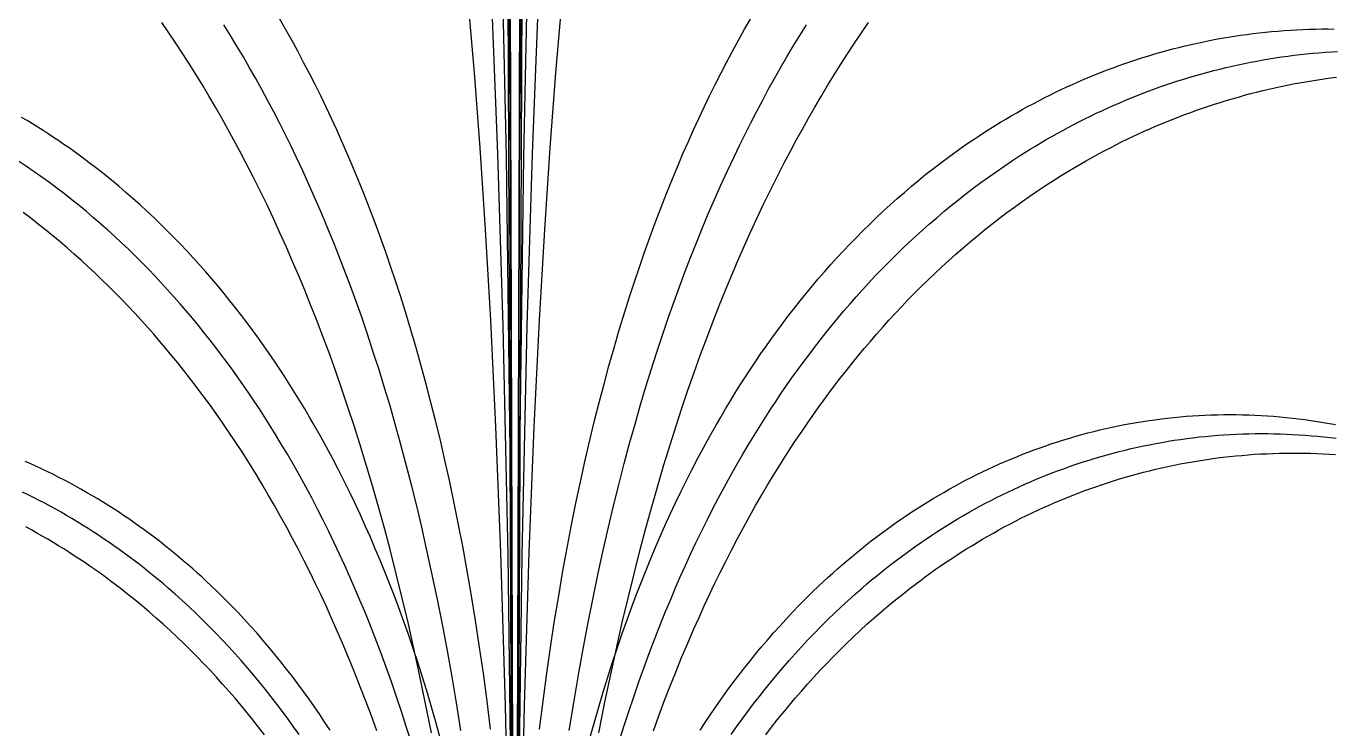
# Model space of a CAD drawing. Header units: millimetres. Extents: x -574 to 574, y 0 to 1996.
# Drawn here: x -52.2 to 87.3, y 91 to 166 of the extents above; entities that cross this region are included whole.
import ezdxf

# ---------------------------------------------------------------- set-up
doc = ezdxf.new("R2010")
doc.units = ezdxf.units.MM

msp = doc.modelspace()

# ---------------------------------------------------------------- linework, layer by layer
for points in [[(0, 0), (0, 0), (-2.24, 682.94), (-4.11, 825.61), (-7.21, 967.59), (-11.59, 1110.88), (-20.98, 1341.46), (-49.79, 1995.64)], [(0, 0), (0, 0), (2.24, 682.94), (4.11, 825.61), (7.21, 967.59), (11.59, 1110.88), (20.98, 1341.46), (49.79, 1995.64)], [(0, 0), (0, 0), (-2.07, 466.23), (-4.49, 683.26), (-6.07, 755.25), (-8.25, 826.56), (-11.07, 898.18), (-14.56, 970.78), (-18.8, 1045.35), (-23.96, 1123.89), (-30.53, 1212.07), (-94.62, 1975.68)], [(0, 0), (0, 0), (2.07, 466.23), (4.49, 683.26), (6.07, 755.25), (8.25, 826.56), (11.07, 898.18), (14.56, 970.78), (18.8, 1045.35), (23.96, 1123.89), (30.53, 1212.07), (94.62, 1975.68)], [(0, 0), (0, 0), (-0.6, 208.33), (-4.15, 466.88), (-7.76, 643.02), (-9.01, 683.86), (-10.46, 720.68), (-12.22, 757.15), (-14.32, 793.93), (-16.76, 831.03), (-19.58, 868.77), (-22.84, 907.82), (-26.66, 949.18), (-31.18, 993.83), (-36.68, 1043.77), (-43.49, 1100.98), (-52.16, 1168.75), (-65.13, 1263.32), (-163.73, 1944.91)], [(0, 0), (0, 0), (0.6, 208.33), (4.15, 466.88), (7.76, 643.02), (9.01, 683.86), (10.46, 720.68), (12.22, 757.15), (14.32, 793.93), (16.76, 831.03), (19.58, 868.77), (22.84, 907.82), (26.66, 949.18), (31.18, 993.83), (36.68, 1043.77), (43.49, 1100.98), (52.16, 1168.75), (65.13, 1263.32), (163.73, 1944.91)], [(0, 0), (0, 0), (-0.46, 152.06), (-1.2, 208.66), (-3.49, 310.12), (-8.34, 467.8), (-13.41, 598.33), (-15.56, 643.83), (-16.84, 666.24), (-18.14, 685.96), (-19.61, 705.66), (-21.25, 725.36), (-23.1, 745.37), (-25.2, 766.03), (-27.54, 787.33), (-30.2, 809.62), (-33.26, 833.54), (-36.76, 859.09), (-40.82, 886.93), (-45.54, 917.38), (-51.12, 951.43), (-57.74, 989.71), (-65.72, 1033.54)], [(0, 0), (0, 0), (0.46, 152.06), (1.2, 208.66), (3.49, 310.12), (8.34, 467.8), (13.41, 598.33), (15.56, 643.83), (16.84, 666.24), (18.14, 685.96), (19.61, 705.66), (21.25, 725.36), (23.1, 745.37), (25.2, 766.03), (27.54, 787.33), (30.2, 809.62), (33.26, 833.54), (36.76, 859.09), (40.82, 886.93), (45.54, 917.38), (51.12, 951.43), (57.74, 989.71), (65.72, 1033.54)], [(0, 0), (0, 0), (-0.37, 109.19), (-0.92, 152.06), (-1.55, 180.86), (-2.4, 208.64), (-3.96, 247.8), (-7, 310.36), (-11.39, 387.27), (-16.73, 468.48), (-22.53, 546.31)], [(0, 0), (0, 0), (0.37, 109.19), (0.92, 152.06), (1.55, 180.86), (2.4, 208.64), (3.96, 247.8), (7, 310.36), (11.39, 387.27), (16.73, 468.48), (22.53, 546.31)], [(0, 0), (0, 0), (-0.27, 72.35), (-0.75, 109.52), (-1.29, 133.97), (-1.85, 152.38), (-2.46, 167.77), (-3.13, 181.49), (-3.9, 194.87), (-4.85, 209.24), (-6.13, 226.27), (-7.99, 248.3), (-10.62, 276.65), (-14.12, 310.97), (-18.32, 348.92), (-23.05, 388.49), (-28.25, 429.02), (-33.89, 470.17), (-39.85, 510.94)], [(0, 0), (0, 0), (0.27, 72.35), (0.75, 109.52), (1.29, 133.97), (1.85, 152.38), (2.46, 167.77), (3.13, 181.49), (3.9, 194.87), (4.85, 209.24), (6.13, 226.27), (7.99, 248.3), (10.62, 276.65), (14.12, 310.97), (18.32, 348.92), (23.05, 388.49), (28.25, 429.02), (33.89, 470.17), (39.85, 510.94)], [(0, 0), (0, 0), (-0.18, 43.54), (-0.55, 72.34), (-1.01, 93.44), (-1.51, 109.84), (-2.05, 123.23), (-2.6, 134.6), (-3.16, 144.3), (-3.74, 152.99), (-4.35, 161.01), (-4.97, 168.35), (-5.62, 175.35), (-6.31, 182.02), (-7.05, 188.67), (-7.86, 195.32), (-8.76, 202.3), (-9.78, 209.6), (-10.91, 217.22), (-12.27, 225.82), (-13.86, 235.4), (-15.77, 246.29), (-18.08, 258.8)], [(0, 0), (0, 0), (0.18, 43.54), (0.55, 72.34), (1.01, 93.44), (1.51, 109.84), (2.05, 123.23), (2.6, 134.6), (3.16, 144.3), (3.74, 152.99), (4.35, 161.01), (4.97, 168.35), (5.62, 175.35), (6.31, 182.02), (7.05, 188.67), (7.86, 195.32), (8.76, 202.3), (9.78, 209.6), (10.91, 217.22), (12.27, 225.82), (13.86, 235.4), (15.77, 246.29), (18.08, 258.8)], [(-8.94, 90.55), (-9.59, 93.83), (-10.2, 96.78), (-10.84, 99.73), (-11.43, 102.34), (-12.05, 104.95), (-12.69, 107.55), (-13.35, 110.14), (-13.95, 112.41), (-14.58, 114.67), (-15.22, 116.92), (-15.88, 119.17), (-16.57, 121.41), (-17.18, 123.33), (-17.81, 125.23), (-18.45, 127.14), (-19.11, 129.03), (-19.79, 130.93), (-20.49, 132.81), (-21.2, 134.69), (-21.82, 136.24), (-22.44, 137.8), (-23.09, 139.34), (-23.74, 140.88), (-24.41, 142.42), (-25.1, 143.94), (-25.8, 145.47), (-26.51, 146.98), (-27.25, 148.48), (-27.99, 149.98), (-28.76, 151.47), (-29.38, 152.66), (-30.01, 153.84), (-30.66, 155.01), (-31.31, 156.18), (-31.98, 157.34), (-32.65, 158.5), (-33.34, 159.65), (-34.04, 160.79), (-34.75, 161.93), (-35.47, 163.05), (-36.21, 164.17), (-36.95, 165.29), (-37.71, 166.39)], [(-5.78, 90.8), (-6.26, 93.78), (-6.77, 96.75), (-7.3, 99.72), (-7.8, 102.35), (-8.32, 104.97), (-8.87, 107.6), (-9.44, 110.21), (-9.96, 112.5), (-10.5, 114.78), (-11.06, 117.05), (-11.65, 119.32), (-12.26, 121.59), (-12.8, 123.52), (-13.35, 125.45), (-13.93, 127.38), (-14.52, 129.3), (-15.13, 131.21), (-15.76, 133.12), (-16.41, 135.02), (-16.97, 136.6), (-17.54, 138.17), (-18.13, 139.74), (-18.73, 141.3), (-19.35, 142.86), (-19.98, 144.41), (-20.62, 145.95), (-21.29, 147.49), (-21.97, 149.02), (-22.66, 150.55), (-23.37, 152.06), (-23.95, 153.27), (-24.54, 154.47), (-25.15, 155.67), (-25.76, 156.86), (-26.39, 158.04), (-27.02, 159.22), (-27.67, 160.39), (-28.33, 161.56), (-29, 162.72), (-29.68, 163.87), (-30.38, 165.01), (-31.08, 166.15)], [(-2.61, 90.95), (-2.99, 93.94), (-3.39, 96.93), (-3.82, 99.91), (-4.22, 102.56), (-4.65, 105.2), (-5.11, 107.84), (-5.59, 110.48), (-6.03, 112.78), (-6.49, 115.07), (-6.98, 117.37), (-7.49, 119.66), (-8.01, 121.94), (-8.49, 123.89), (-8.98, 125.84), (-9.49, 127.78), (-10.01, 129.72), (-10.56, 131.66), (-11.12, 133.58), (-11.71, 135.51), (-12.21, 137.1), (-12.73, 138.69), (-13.26, 140.28), (-13.81, 141.86), (-14.37, 143.44), (-14.95, 145.01), (-15.55, 146.58), (-16.16, 148.14), (-16.78, 149.69), (-17.43, 151.23), (-17.95, 152.47), (-18.49, 153.69), (-19.04, 154.91), (-19.6, 156.13), (-20.17, 157.34), (-20.75, 158.55), (-21.34, 159.75), (-21.95, 160.95), (-22.57, 162.13), (-23.2, 163.32), (-23.84, 164.49), (-24.49, 165.66), (-25.15, 166.82)], [(2.61, 90.95), (2.99, 93.94), (3.39, 96.93), (3.82, 99.91), (4.22, 102.56), (4.65, 105.2), (5.11, 107.84), (5.59, 110.48), (6.03, 112.78), (6.49, 115.07), (6.98, 117.37), (7.49, 119.66), (8.01, 121.94), (8.49, 123.89), (8.98, 125.84), (9.49, 127.78), (10.01, 129.72), (10.56, 131.66), (11.12, 133.58), (11.71, 135.51), (12.21, 137.1), (12.73, 138.69), (13.26, 140.28), (13.81, 141.86), (14.37, 143.44), (14.95, 145.01), (15.55, 146.58), (16.16, 148.14), (16.78, 149.69), (17.43, 151.23), (17.95, 152.47), (18.49, 153.69), (19.04, 154.91), (19.6, 156.13), (20.17, 157.34), (20.75, 158.55), (21.34, 159.75), (21.95, 160.95), (22.57, 162.13), (23.2, 163.32), (23.84, 164.49), (24.49, 165.66), (25.15, 166.82)], [(5.78, 90.8), (6.26, 93.78), (6.77, 96.75), (7.3, 99.72), (7.8, 102.35), (8.32, 104.97), (8.87, 107.6), (9.44, 110.21), (9.96, 112.5), (10.5, 114.78), (11.06, 117.05), (11.65, 119.32), (12.26, 121.59), (12.8, 123.52), (13.35, 125.45), (13.93, 127.38), (14.52, 129.3), (15.13, 131.21), (15.76, 133.12), (16.41, 135.02), (16.97, 136.6), (17.54, 138.17), (18.13, 139.74), (18.73, 141.3), (19.35, 142.86), (19.98, 144.41), (20.62, 145.95), (21.29, 147.49), (21.97, 149.02), (22.66, 150.55), (23.37, 152.06), (23.95, 153.27), (24.54, 154.47), (25.15, 155.67), (25.76, 156.86), (26.39, 158.04), (27.02, 159.22), (27.67, 160.39), (28.33, 161.56), (29, 162.72), (29.68, 163.87), (30.38, 165.01), (31.08, 166.15)], [(8.94, 90.55), (9.59, 93.83), (10.2, 96.78), (10.84, 99.73), (11.43, 102.34), (12.05, 104.95), (12.69, 107.55), (13.35, 110.14), (13.95, 112.41), (14.58, 114.67), (15.22, 116.92), (15.88, 119.17), (16.57, 121.41), (17.18, 123.33), (17.81, 125.23), (18.45, 127.14), (19.11, 129.03), (19.79, 130.93), (20.49, 132.81), (21.2, 134.69), (21.82, 136.24), (22.44, 137.8), (23.09, 139.34), (23.74, 140.88), (24.41, 142.42), (25.1, 143.94), (25.8, 145.47), (26.51, 146.98), (27.25, 148.48), (27.99, 149.98), (28.76, 151.47), (29.38, 152.66), (30.01, 153.84), (30.66, 155.01), (31.31, 156.18), (31.98, 157.34), (32.65, 158.5), (33.34, 159.65), (34.04, 160.79), (34.75, 161.93), (35.47, 163.05), (36.21, 164.17), (36.95, 165.29), (37.71, 166.39)], [(7.98, 89.98), (8.42, 91.59), (8.89, 93.2), (9.36, 94.8), (9.86, 96.4), (10.36, 97.99), (10.89, 99.58), (11.43, 101.16), (11.99, 102.74), (12.45, 104), (12.92, 105.25), (13.4, 106.5), (13.9, 107.74), (14.4, 108.98), (14.92, 110.22), (15.45, 111.44), (15.99, 112.67), (16.54, 113.89), (17.11, 115.1), (17.69, 116.3), (18.28, 117.5), (18.89, 118.7), (19.5, 119.89), (20.13, 121.07), (20.78, 122.24), (21.44, 123.4), (21.94, 124.27), (22.45, 125.14), (22.97, 126), (23.49, 126.85), (24.03, 127.7), (24.57, 128.55), (25.12, 129.38), (25.68, 130.22), (26.24, 131.05), (26.82, 131.87), (27.4, 132.69), (27.99, 133.5), (28.59, 134.31), (29.19, 135.11), (29.81, 135.9), (30.43, 136.69), (31.06, 137.47), (31.7, 138.24), (32.35, 139.01), (33.01, 139.77), (33.67, 140.52), (34.35, 141.26), (35.03, 142), (35.72, 142.73), (36.42, 143.45), (37.12, 144.16), (37.84, 144.86), (38.56, 145.56), (39.29, 146.25), (40.03, 146.93), (40.78, 147.6), (41.54, 148.25), (42.3, 148.91), (43.07, 149.55), (43.85, 150.18), (44.64, 150.8), (45.44, 151.41), (46.24, 152.01), (46.78, 152.4), (47.33, 152.79), (47.87, 153.18), (48.43, 153.56), (48.98, 153.93), (49.54, 154.3), (50.1, 154.67), (50.66, 155.03), (51.23, 155.38), (51.8, 155.73), (52.37, 156.08), (52.95, 156.42), (53.53, 156.75), (54.11, 157.08), (54.7, 157.4), (55.29, 157.72), (55.88, 158.03), (56.47, 158.34), (57.07, 158.64), (57.67, 158.93), (58.28, 159.22), (58.88, 159.51), (59.49, 159.78), (60.1, 160.05), (60.72, 160.32), (61.33, 160.58), (61.95, 160.83), (62.57, 161.08), (63.2, 161.32), (63.82, 161.56), (64.45, 161.79), (65.08, 162.01), (65.72, 162.23), (66.35, 162.44), (66.99, 162.64), (67.63, 162.84), (68.27, 163.03), (68.91, 163.22), (69.56, 163.4), (70.2, 163.57), (70.85, 163.73), (71.5, 163.89), (72.15, 164.05), (72.81, 164.19), (73.46, 164.33), (74.12, 164.46), (74.77, 164.59), (75.43, 164.71), (76.09, 164.82), (76.75, 164.93), (77.41, 165.02), (78.08, 165.12), (78.74, 165.2), (79.4, 165.28), (80.07, 165.35), (80.73, 165.42), (81.4, 165.47), (82.07, 165.53), (82.74, 165.57), (83.4, 165.61), (84.07, 165.64), (84.74, 165.66), (85.41, 165.68), (86.08, 165.69), (86.75, 165.69), (87.42, 165.68)], [(11.11, 89.65), (11.61, 91.24), (12.12, 92.83), (12.66, 94.42), (13.2, 96), (13.76, 97.58), (14.34, 99.14), (14.94, 100.71), (15.55, 102.26), (16.05, 103.5), (16.57, 104.74), (17.09, 105.97), (17.63, 107.2), (18.17, 108.42), (18.73, 109.64), (19.3, 110.85), (19.88, 112.05), (20.48, 113.25), (21.08, 114.44), (21.7, 115.63), (22.33, 116.81), (22.98, 117.98), (23.63, 119.15), (24.3, 120.31), (24.99, 121.46), (25.68, 122.6), (26.21, 123.45), (26.75, 124.3), (27.29, 125.14), (27.85, 125.98), (28.41, 126.81), (28.98, 127.64), (29.55, 128.46), (30.14, 129.28), (30.73, 130.09), (31.33, 130.89), (31.94, 131.69), (32.55, 132.49), (33.17, 133.27), (33.8, 134.05), (34.44, 134.83), (35.09, 135.6), (35.74, 136.36), (36.41, 137.11), (37.08, 137.86), (37.76, 138.6), (38.44, 139.33), (39.14, 140.05), (39.84, 140.77), (40.55, 141.48), (41.27, 142.18), (42, 142.87), (42.73, 143.55), (43.48, 144.23), (44.23, 144.89), (44.99, 145.55), (45.75, 146.2), (46.53, 146.84), (47.31, 147.47), (48.1, 148.09), (48.89, 148.7), (49.7, 149.3), (50.51, 149.88), (51.33, 150.46), (52.16, 151.03), (52.99, 151.59), (53.83, 152.14), (54.4, 152.5), (54.97, 152.85), (55.54, 153.2), (56.11, 153.54), (56.69, 153.88), (57.27, 154.21), (57.85, 154.54), (58.44, 154.86), (59.03, 155.18), (59.62, 155.49), (60.22, 155.8), (60.81, 156.1), (61.41, 156.4), (62.02, 156.69), (62.62, 156.97), (63.23, 157.25), (63.84, 157.52), (64.45, 157.79), (65.07, 158.05), (65.69, 158.31), (66.31, 158.56), (66.93, 158.8), (67.56, 159.04), (68.18, 159.27), (68.81, 159.5), (69.45, 159.72), (70.08, 159.93), (70.72, 160.14), (71.35, 160.34), (71.99, 160.54), (72.64, 160.73), (73.28, 160.91), (73.92, 161.09), (74.57, 161.26), (75.22, 161.42), (75.87, 161.58), (76.52, 161.73), (77.18, 161.87), (77.83, 162.01), (78.49, 162.14), (79.14, 162.27), (79.8, 162.39), (80.46, 162.5), (81.12, 162.61), (81.78, 162.71), (82.45, 162.8), (83.11, 162.88), (83.77, 162.96), (84.44, 163.04), (85.1, 163.1), (85.77, 163.16), (86.44, 163.22), (87.11, 163.26), (87.77, 163.3)], [(14.77, 90.79), (15.34, 92.36), (15.92, 93.93), (16.53, 95.49), (17.14, 97.04), (17.77, 98.59), (18.42, 100.13), (19.08, 101.67), (19.63, 102.89), (20.18, 104.11), (20.75, 105.32), (21.32, 106.53), (21.91, 107.73), (22.51, 108.93), (23.12, 110.12), (23.74, 111.31), (24.37, 112.49), (25.02, 113.66), (25.67, 114.82), (26.34, 115.98), (27.02, 117.13), (27.72, 118.28), (28.42, 119.41), (29.14, 120.54), (29.87, 121.66), (30.62, 122.78), (31.19, 123.6), (31.76, 124.43), (32.34, 125.25), (32.93, 126.06), (33.53, 126.87), (34.13, 127.67), (34.74, 128.46), (35.36, 129.25), (35.99, 130.04), (36.62, 130.82), (37.26, 131.59), (37.91, 132.35), (38.57, 133.11), (39.23, 133.87), (39.9, 134.61), (40.58, 135.35), (41.27, 136.08), (41.96, 136.81), (42.67, 137.52), (43.38, 138.23), (44.09, 138.93), (44.82, 139.63), (45.55, 140.31), (46.29, 140.99), (47.04, 141.66), (47.8, 142.32), (48.56, 142.97), (49.33, 143.61), (50.11, 144.25), (50.89, 144.87), (51.69, 145.49), (52.49, 146.09), (53.3, 146.69), (54.11, 147.27), (54.93, 147.85), (55.76, 148.42), (56.6, 148.97), (57.44, 149.52), (58.29, 150.05), (59.15, 150.57), (60.01, 151.09), (60.88, 151.59), (61.75, 152.08), (62.34, 152.4), (62.93, 152.71), (63.53, 153.02), (64.12, 153.33), (64.72, 153.63), (65.32, 153.92), (65.92, 154.21), (66.53, 154.49), (67.14, 154.77), (67.75, 155.04), (68.36, 155.31), (68.98, 155.57), (69.6, 155.82), (70.22, 156.07), (70.84, 156.32), (71.47, 156.56), (72.1, 156.79), (72.72, 157.01), (73.36, 157.24), (73.99, 157.45), (74.63, 157.66), (75.26, 157.86), (75.9, 158.06), (76.54, 158.25), (77.19, 158.43), (77.83, 158.61), (78.48, 158.79), (79.13, 158.95), (79.78, 159.11), (80.43, 159.27), (81.08, 159.42), (81.73, 159.56), (82.39, 159.69), (83.05, 159.82), (83.7, 159.94), (84.36, 160.06), (85.02, 160.17), (85.68, 160.27), (86.34, 160.37), (87.01, 160.46), (87.67, 160.55)], [(-7.98, 89.98), (-8.42, 91.59), (-8.89, 93.2), (-9.36, 94.8), (-9.86, 96.4), (-10.36, 97.99), (-10.89, 99.58), (-11.43, 101.16), (-11.99, 102.74), (-12.45, 104), (-12.92, 105.25), (-13.4, 106.5), (-13.9, 107.74), (-14.4, 108.98), (-14.92, 110.22), (-15.45, 111.44), (-15.99, 112.67), (-16.54, 113.89), (-17.11, 115.1), (-17.69, 116.3), (-18.28, 117.5), (-18.89, 118.7), (-19.5, 119.89), (-20.13, 121.07), (-20.78, 122.24), (-21.44, 123.4), (-21.94, 124.27), (-22.45, 125.14), (-22.97, 126), (-23.49, 126.85), (-24.03, 127.7), (-24.57, 128.55), (-25.12, 129.38), (-25.68, 130.22), (-26.24, 131.05), (-26.82, 131.87), (-27.4, 132.69), (-27.99, 133.5), (-28.59, 134.31), (-29.19, 135.11), (-29.81, 135.9), (-30.43, 136.69), (-31.06, 137.47), (-31.7, 138.24), (-32.35, 139.01), (-33.01, 139.77), (-33.67, 140.52), (-34.35, 141.26), (-35.03, 142), (-35.72, 142.73), (-36.42, 143.45), (-37.12, 144.16), (-37.84, 144.86), (-38.56, 145.56), (-39.29, 146.25), (-40.03, 146.93), (-40.78, 147.6), (-41.54, 148.25), (-42.3, 148.91), (-43.07, 149.55), (-43.85, 150.18), (-44.64, 150.8), (-45.44, 151.41), (-46.24, 152.01), (-47.05, 152.6), (-47.6, 152.99), (-48.15, 153.37), (-48.7, 153.75), (-49.26, 154.12), (-49.82, 154.49), (-50.38, 154.85), (-50.94, 155.21), (-51.51, 155.56), (-52.09, 155.91), (-52.66, 156.25)], [(-11.11, 89.65), (-11.61, 91.24), (-12.12, 92.83), (-12.66, 94.42), (-13.2, 96), (-13.76, 97.58), (-14.34, 99.14), (-14.94, 100.71), (-15.55, 102.26), (-16.05, 103.5), (-16.57, 104.74), (-17.09, 105.97), (-17.63, 107.2), (-18.17, 108.42), (-18.73, 109.64), (-19.3, 110.85), (-19.88, 112.05), (-20.48, 113.25), (-21.08, 114.44), (-21.7, 115.63), (-22.33, 116.81), (-22.98, 117.98), (-23.63, 119.15), (-24.3, 120.31), (-24.99, 121.46), (-25.68, 122.6), (-26.21, 123.45), (-26.75, 124.3), (-27.29, 125.14), (-27.85, 125.98), (-28.41, 126.81), (-28.98, 127.64), (-29.55, 128.46), (-30.14, 129.28), (-30.73, 130.09), (-31.33, 130.89), (-31.94, 131.69), (-32.55, 132.49), (-33.17, 133.27), (-33.8, 134.05), (-34.44, 134.83), (-35.09, 135.6), (-35.74, 136.36), (-36.41, 137.11), (-37.08, 137.86), (-37.76, 138.6), (-38.44, 139.33), (-39.14, 140.05), (-39.84, 140.77), (-40.55, 141.48), (-41.27, 142.18), (-42, 142.87), (-42.73, 143.55), (-43.48, 144.23), (-44.23, 144.89), (-44.99, 145.55), (-45.75, 146.2), (-46.53, 146.84), (-47.31, 147.47), (-48.1, 148.09), (-48.89, 148.7), (-49.7, 149.3), (-50.51, 149.88), (-51.33, 150.46), (-52.16, 151.03), (-52.99, 151.59)], [(-14.77, 90.79), (-15.34, 92.36), (-15.92, 93.93), (-16.53, 95.49), (-17.14, 97.04), (-17.77, 98.59), (-18.42, 100.13), (-19.08, 101.67), (-19.63, 102.89), (-20.18, 104.11), (-20.75, 105.32), (-21.32, 106.53), (-21.91, 107.73), (-22.51, 108.93), (-23.12, 110.12), (-23.74, 111.31), (-24.37, 112.49), (-25.02, 113.66), (-25.67, 114.82), (-26.34, 115.98), (-27.02, 117.13), (-27.72, 118.28), (-28.42, 119.41), (-29.14, 120.54), (-29.87, 121.66), (-30.62, 122.78), (-31.19, 123.6), (-31.76, 124.43), (-32.34, 125.25), (-32.93, 126.06), (-33.53, 126.87), (-34.13, 127.67), (-34.74, 128.46), (-35.36, 129.25), (-35.99, 130.04), (-36.62, 130.82), (-37.26, 131.59), (-37.91, 132.35), (-38.57, 133.11), (-39.23, 133.87), (-39.9, 134.61), (-40.58, 135.35), (-41.27, 136.08), (-41.96, 136.81), (-42.67, 137.52), (-43.38, 138.23), (-44.09, 138.93), (-44.82, 139.63), (-45.55, 140.31), (-46.29, 140.99), (-47.04, 141.66), (-47.8, 142.32), (-48.56, 142.97), (-49.33, 143.61), (-50.11, 144.25), (-50.89, 144.87), (-51.69, 145.49), (-52.49, 146.09)], [(19.75, 90.84), (20.3, 91.68), (20.85, 92.51), (21.42, 93.34), (21.99, 94.16), (22.57, 94.97), (23.17, 95.78), (23.77, 96.58), (24.38, 97.37), (25, 98.15), (25.63, 98.93), (26.27, 99.7), (26.92, 100.46), (27.57, 101.22), (28.24, 101.96), (28.92, 102.7), (29.6, 103.43), (30.29, 104.15), (31, 104.86), (31.71, 105.57), (32.43, 106.26), (32.92, 106.72), (33.41, 107.17), (33.9, 107.62), (34.4, 108.06), (34.9, 108.5), (35.41, 108.93), (35.92, 109.36), (36.43, 109.79), (36.95, 110.21), (37.47, 110.62), (38, 111.04), (38.53, 111.44), (39.06, 111.84), (39.6, 112.24), (40.14, 112.63), (40.68, 113.01), (41.23, 113.39), (41.78, 113.77), (42.34, 114.14), (42.9, 114.5), (43.46, 114.86), (44.03, 115.21), (44.6, 115.56), (45.17, 115.9), (45.75, 116.23), (46.33, 116.56), (46.91, 116.89), (47.5, 117.2), (48.08, 117.52), (48.68, 117.82), (49.27, 118.12), (49.87, 118.41), (50.48, 118.7), (51.08, 118.98), (51.69, 119.26), (52.3, 119.52), (52.91, 119.78), (53.53, 120.04), (54.15, 120.29), (54.77, 120.53), (55.39, 120.76), (56.02, 120.99), (56.65, 121.21), (57.28, 121.43), (57.92, 121.64), (58.55, 121.84), (59.19, 122.03), (59.83, 122.22), (60.47, 122.4), (61.12, 122.57), (61.76, 122.73), (62.41, 122.89), (63.06, 123.04), (63.71, 123.19), (64.36, 123.33), (65.02, 123.46), (65.67, 123.58), (66.33, 123.69), (66.99, 123.8), (67.65, 123.9), (68.31, 123.99), (68.97, 124.08), (69.63, 124.16), (70.3, 124.23), (70.96, 124.29), (71.63, 124.35), (72.29, 124.4), (72.96, 124.44), (73.62, 124.47), (74.29, 124.5), (74.96, 124.52), (75.62, 124.53), (76.29, 124.53), (76.96, 124.53), (77.62, 124.52), (78.29, 124.5), (78.96, 124.47), (79.62, 124.44), (80.29, 124.4), (80.95, 124.35), (81.62, 124.29), (82.28, 124.23), (82.95, 124.16), (83.61, 124.08), (84.27, 124), (84.93, 123.91), (85.59, 123.81), (86.25, 123.7), (86.91, 123.59), (87.56, 123.47)], [(23.06, 90.39), (23.64, 91.21), (24.22, 92.02), (24.82, 92.83), (25.42, 93.62), (26.03, 94.42), (26.65, 95.2), (27.28, 95.98), (27.92, 96.75), (28.57, 97.51), (29.23, 98.27), (29.89, 99.01), (30.56, 99.75), (31.25, 100.48), (31.94, 101.21), (32.64, 101.92), (33.35, 102.63), (34.07, 103.32), (34.79, 104.01), (35.53, 104.69), (36.28, 105.36), (37.03, 106.01), (37.53, 106.45), (38.05, 106.88), (38.56, 107.3), (39.08, 107.72), (39.6, 108.14), (40.13, 108.55), (40.66, 108.95), (41.19, 109.35), (41.72, 109.75), (42.27, 110.14), (42.81, 110.53), (43.36, 110.91), (43.91, 111.28), (44.46, 111.65), (45.02, 112.02), (45.58, 112.38), (46.15, 112.73), (46.72, 113.08), (47.29, 113.43), (47.86, 113.76), (48.44, 114.1), (49.02, 114.42), (49.61, 114.74), (50.19, 115.06), (50.79, 115.37), (51.38, 115.67), (51.98, 115.97), (52.58, 116.26), (53.18, 116.55), (53.79, 116.83), (54.39, 117.1), (55.01, 117.36), (55.62, 117.63), (56.24, 117.88), (56.85, 118.13), (57.48, 118.37), (58.1, 118.6), (58.73, 118.83), (59.36, 119.05), (59.99, 119.27), (60.62, 119.48), (61.26, 119.68), (61.89, 119.88), (62.53, 120.06), (63.18, 120.25), (63.82, 120.42), (64.47, 120.59), (65.11, 120.75), (65.76, 120.9), (66.41, 121.05), (67.06, 121.19), (67.72, 121.32), (68.37, 121.45), (69.03, 121.57), (69.69, 121.68), (70.35, 121.79), (71.01, 121.88), (71.67, 121.98), (72.33, 122.06), (72.99, 122.14), (73.65, 122.2), (74.32, 122.27), (74.98, 122.32), (75.65, 122.37), (76.31, 122.41), (76.98, 122.44), (77.65, 122.47), (78.31, 122.49), (78.98, 122.5), (79.65, 122.5), (80.31, 122.5), (80.98, 122.49), (81.65, 122.47), (82.31, 122.45), (82.98, 122.42), (83.65, 122.38), (84.31, 122.33), (84.98, 122.28), (85.64, 122.22), (86.3, 122.15), (86.97, 122.08), (87.63, 122)], [(26.75, 90.36), (27.37, 91.15), (27.98, 91.94), (28.61, 92.71), (29.25, 93.49), (29.89, 94.25), (30.55, 95.01), (31.21, 95.76), (31.88, 96.5), (32.56, 97.24), (33.25, 97.96), (33.94, 98.68), (34.65, 99.39), (35.36, 100.09), (36.08, 100.79), (36.81, 101.47), (37.55, 102.15), (38.3, 102.81), (39.05, 103.47), (39.81, 104.12), (40.59, 104.75), (41.37, 105.38), (42.15, 106), (42.68, 106.4), (43.22, 106.8), (43.75, 107.2), (44.29, 107.59), (44.84, 107.98), (45.38, 108.36), (45.93, 108.74), (46.49, 109.11), (47.04, 109.47), (47.61, 109.84), (48.17, 110.19), (48.74, 110.54), (49.31, 110.89), (49.88, 111.23), (50.46, 111.56), (51.04, 111.89), (51.62, 112.22), (52.21, 112.54), (52.8, 112.85), (53.39, 113.16), (53.98, 113.46), (54.58, 113.75), (55.18, 114.04), (55.78, 114.33), (56.39, 114.6), (57, 114.88), (57.61, 115.14), (58.23, 115.4), (58.84, 115.66), (59.46, 115.9), (60.08, 116.14), (60.71, 116.38), (61.33, 116.61), (61.96, 116.83), (62.59, 117.05), (63.23, 117.26), (63.86, 117.46), (64.5, 117.66), (65.14, 117.85), (65.78, 118.03), (66.42, 118.21), (67.07, 118.38), (67.72, 118.54), (68.36, 118.7), (69.01, 118.85), (69.66, 118.99), (70.32, 119.13), (70.97, 119.26), (71.63, 119.38), (72.28, 119.5), (72.94, 119.61), (73.6, 119.71), (74.26, 119.81), (74.92, 119.9), (75.58, 119.98), (76.25, 120.06), (76.91, 120.12), (77.57, 120.18), (78.24, 120.24), (78.9, 120.29), (79.57, 120.33), (80.24, 120.36), (80.9, 120.39), (81.57, 120.41), (82.24, 120.42), (82.9, 120.43), (83.57, 120.42), (84.24, 120.42), (84.9, 120.4), (85.57, 120.38), (86.24, 120.35), (86.9, 120.31), (87.57, 120.27)], [(-19.75, 90.84), (-20.3, 91.68), (-20.85, 92.51), (-21.42, 93.34), (-21.99, 94.16), (-22.57, 94.97), (-23.17, 95.78), (-23.77, 96.58), (-24.38, 97.37), (-25, 98.15), (-25.63, 98.93), (-26.27, 99.7), (-26.92, 100.46), (-27.57, 101.22), (-28.24, 101.96), (-28.92, 102.7), (-29.6, 103.43), (-30.29, 104.15), (-31, 104.86), (-31.71, 105.57), (-32.43, 106.26), (-32.92, 106.72), (-33.41, 107.17), (-33.9, 107.62), (-34.4, 108.06), (-34.9, 108.5), (-35.41, 108.93), (-35.92, 109.36), (-36.43, 109.79), (-36.95, 110.21), (-37.47, 110.62), (-38, 111.04), (-38.53, 111.44), (-39.06, 111.84), (-39.6, 112.24), (-40.14, 112.63), (-40.68, 113.01), (-41.23, 113.39), (-41.78, 113.77), (-42.34, 114.14), (-42.9, 114.5), (-43.46, 114.86), (-44.03, 115.21), (-44.6, 115.56), (-45.17, 115.9), (-45.75, 116.23), (-46.33, 116.56), (-46.91, 116.89), (-47.5, 117.2), (-48.08, 117.52), (-48.68, 117.82), (-49.27, 118.12), (-49.87, 118.41), (-50.48, 118.7), (-51.08, 118.98), (-51.69, 119.26), (-52.3, 119.52)], [(-23.06, 90.39), (-23.64, 91.21), (-24.22, 92.02), (-24.82, 92.83), (-25.42, 93.62), (-26.03, 94.42), (-26.65, 95.2), (-27.28, 95.98), (-27.92, 96.75), (-28.57, 97.51), (-29.23, 98.27), (-29.89, 99.01), (-30.56, 99.75), (-31.25, 100.48), (-31.94, 101.21), (-32.64, 101.92), (-33.35, 102.63), (-34.07, 103.32), (-34.79, 104.01), (-35.53, 104.69), (-36.28, 105.36), (-37.03, 106.01), (-37.53, 106.45), (-38.05, 106.88), (-38.56, 107.3), (-39.08, 107.72), (-39.6, 108.14), (-40.13, 108.55), (-40.66, 108.95), (-41.19, 109.35), (-41.72, 109.75), (-42.27, 110.14), (-42.81, 110.53), (-43.36, 110.91), (-43.91, 111.28), (-44.46, 111.65), (-45.02, 112.02), (-45.58, 112.38), (-46.15, 112.73), (-46.72, 113.08), (-47.29, 113.43), (-47.86, 113.76), (-48.44, 114.1), (-49.02, 114.42), (-49.61, 114.74), (-50.19, 115.06), (-50.79, 115.37), (-51.38, 115.67), (-51.98, 115.97), (-52.58, 116.26)], [(-26.75, 90.36), (-27.37, 91.15), (-27.98, 91.94), (-28.61, 92.71), (-29.25, 93.49), (-29.89, 94.25), (-30.55, 95.01), (-31.21, 95.76), (-31.88, 96.5), (-32.56, 97.24), (-33.25, 97.96), (-33.94, 98.68), (-34.65, 99.39), (-35.36, 100.09), (-36.08, 100.79), (-36.81, 101.47), (-37.55, 102.15), (-38.3, 102.81), (-39.05, 103.47), (-39.81, 104.12), (-40.59, 104.75), (-41.37, 105.38), (-42.15, 106), (-42.68, 106.4), (-43.22, 106.8), (-43.75, 107.2), (-44.29, 107.59), (-44.84, 107.98), (-45.38, 108.36), (-45.93, 108.74), (-46.49, 109.11), (-47.04, 109.47), (-47.61, 109.84), (-48.17, 110.19), (-48.74, 110.54), (-49.31, 110.89), (-49.88, 111.23), (-50.46, 111.56), (-51.04, 111.89), (-51.62, 112.22), (-52.21, 112.54)]]:
    msp.add_lwpolyline(points)

doc.saveas('drawing.dxf')
